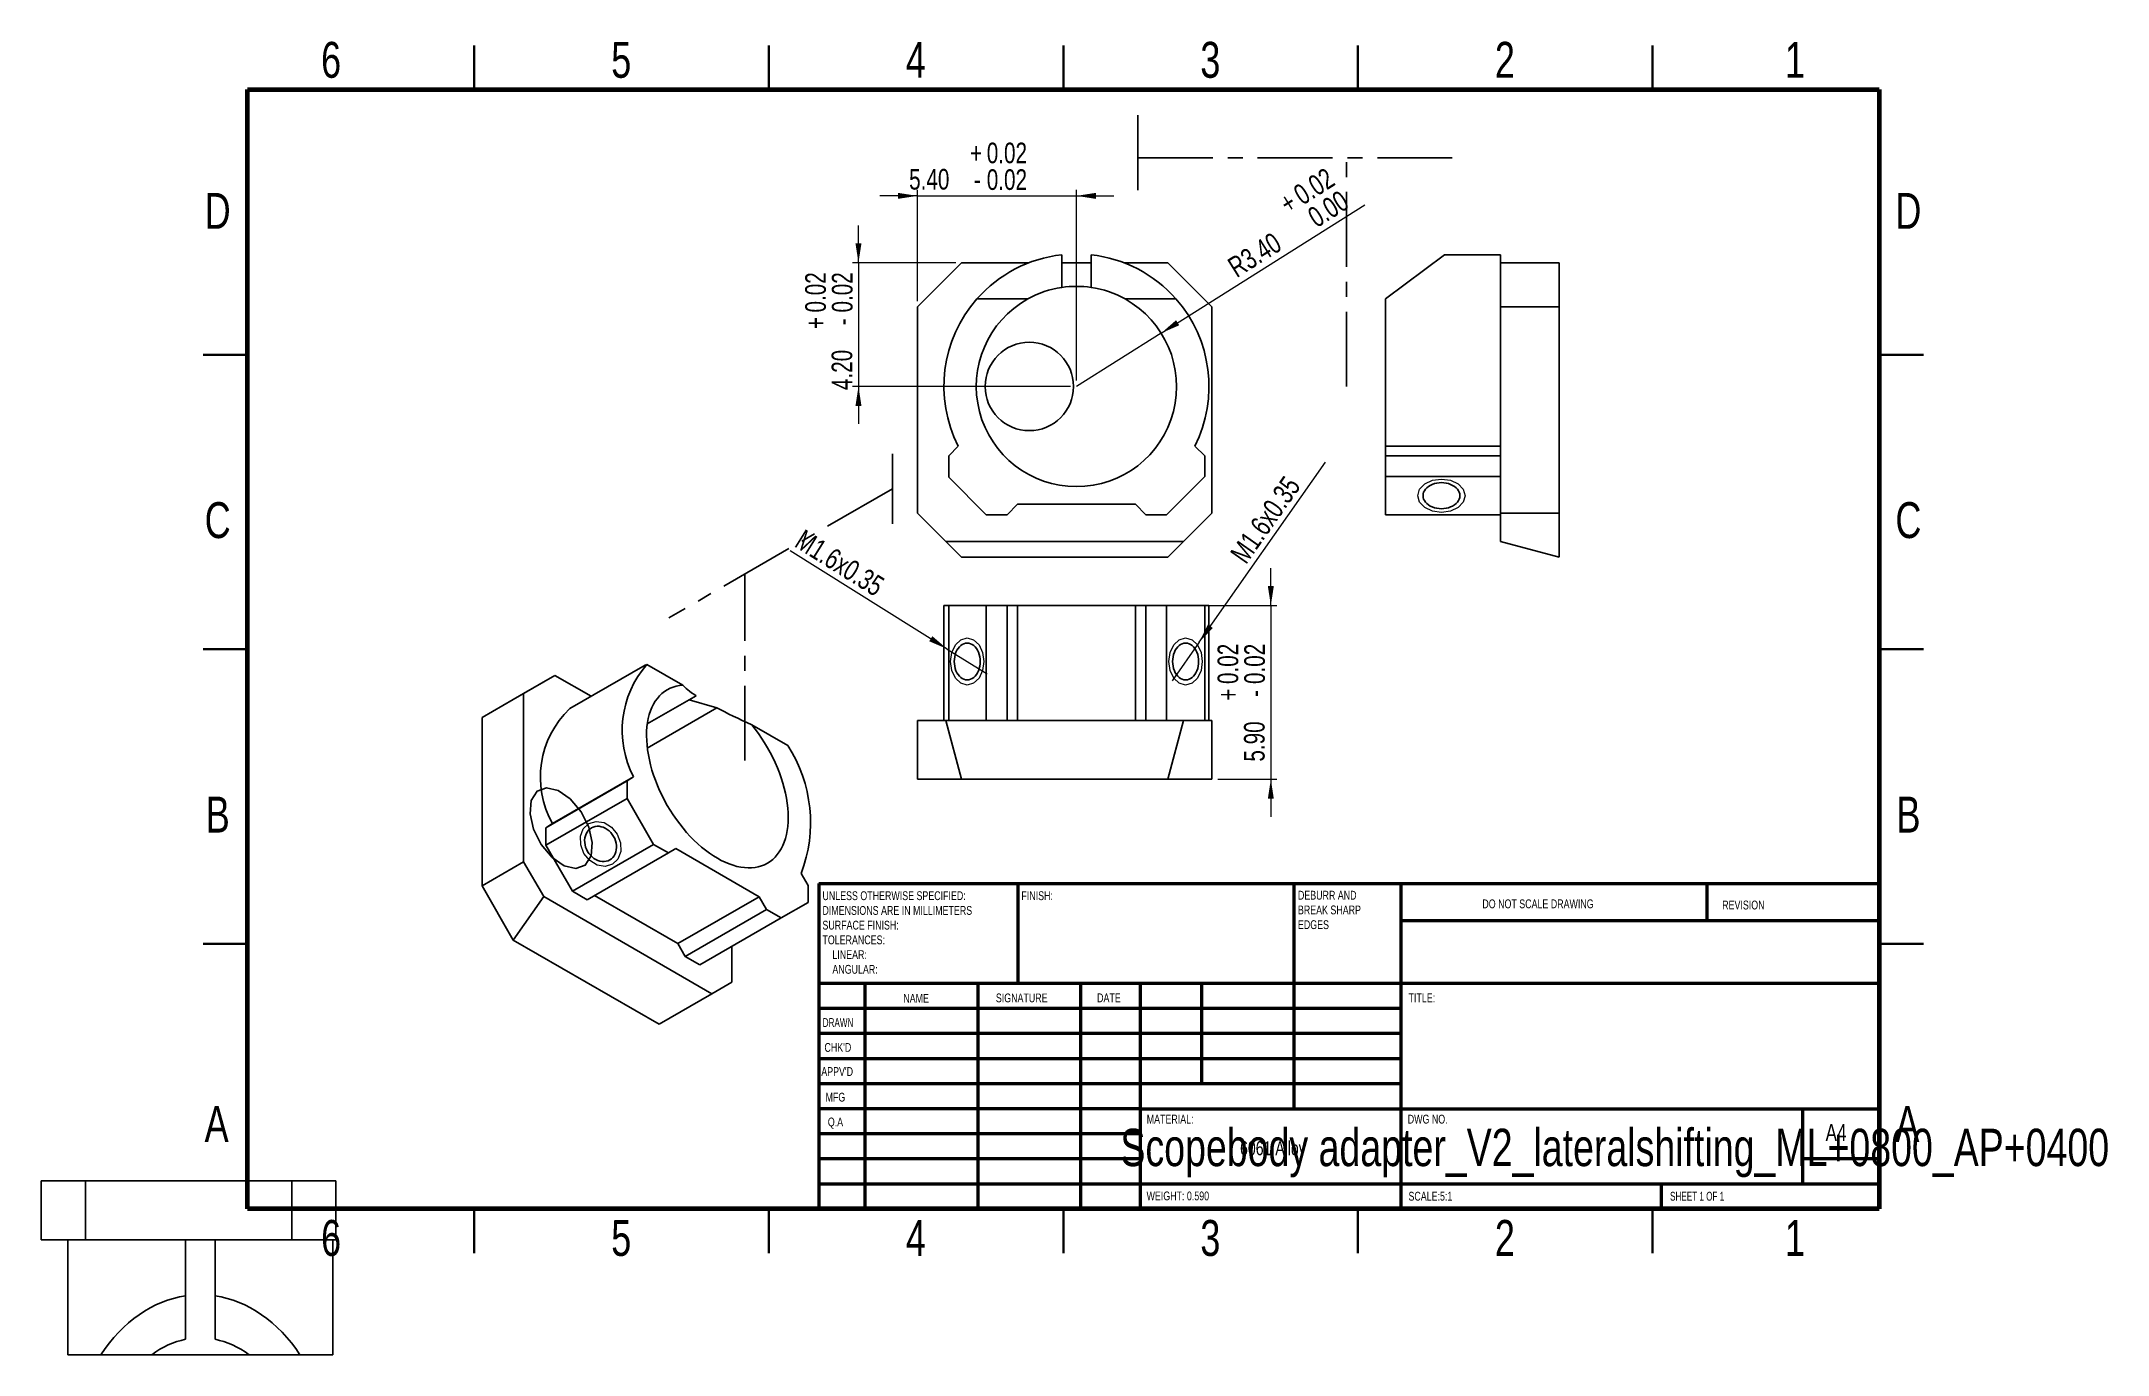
# Model space of a CAD drawing. Header units: millimetres. Extents: x -25 to 326, y -15 to 208.
import ezdxf

# ---------------------------------------------------------------- set-up
doc = ezdxf.new("R2010")
doc.units = ezdxf.units.MM
doc.linetypes.add('CENTERX2', pattern=[20.32, 12.7, -2.54, 2.54, -2.54])
doc.styles.add('SLDTEXTSTYLE0', font='TXT', dxfattribs={"width": 0.75})
doc.styles.add('SLDTEXTSTYLE1', font='TXT', dxfattribs={"width": 0.686449})
doc.styles.add('SLDTEXTSTYLE2', font='TXT', dxfattribs={"width": 0.6875})
doc.dimstyles.new('SLDDIMSTYLE0', dxfattribs={"dimtxt": 3.5, "dimasz": 3.302, "dimexe": 0, "dimexo": 0.0625, "dimgap": 0.875, "dimtad": 1, "dimlfac": 0.2, "dimrnd": 1e-09, "dimzin": 4, "dimdsep": 46, "dimtxsty": 'SLDTEXTSTYLE0', "dimsah": 1, "dimcen": 0.09, "dimadec": 0, "dimazin": 1, "dimtol": 1, "dimtp": 0.02, "dimtm": 0.02, "dimtfac": 1, "dimtmove": 0, "dimatfit": 0, "dimfxl": 0, "dimfrac": 2, "dimtolj": 1, "dimarcsym": 0})
doc.dimstyles.new('SLDDIMSTYLE1', dxfattribs={"dimtxt": 3.5, "dimasz": 3.302, "dimexe": 0, "dimexo": 0.0625, "dimgap": 0.875, "dimtad": 1, "dimlfac": 0.2, "dimrnd": 1e-09, "dimzin": 4, "dimdsep": 46, "dimtxsty": 'SLDTEXTSTYLE0', "dimsah": 1, "dimcen": 0, "dimadec": 0, "dimazin": 1, "dimtol": 1, "dimtp": 0.02, "dimtfac": 1, "dimtofl": 0, "dimtmove": 0, "dimatfit": 3, "dimfxl": 0, "dimfrac": 2, "dimtolj": 1, "dimtzin": 0, "dimarcsym": 0})
doc.dimstyles.new('SLDDIMSTYLE2', dxfattribs={"dimtxt": 3.5, "dimasz": 3.302, "dimexe": 0, "dimexo": 0.0625, "dimgap": 0.875, "dimtad": 1, "dimlfac": 0.2, "dimrnd": 1e-09, "dimzin": 12, "dimdsep": 46, "dimtxsty": 'SLDTEXTSTYLE0', "dimblk1": 'NONE', "dimsah": 1, "dimcen": 0, "dimadec": 0, "dimazin": 3, "dimtfac": 1, "dimtmove": 0, "dimatfit": 3, "dimldrblk": 'NONE', "dimfxl": 0, "dimfrac": 2, "dimtolj": 1, "dimtzin": 12, "dimarcsym": 0})

# ---------------------------------------------------------------- blocks, each defined once
blk = doc.blocks.new('SW_NOTE_0')
at = {"color": 0, "linetype": 'Continuous', "lineweight": 0, "char_height": 1.5, "attachment_point": 1, "style": 'SLDTEXTSTYLE0'}
for s, insert in [('UNLESS OTHERWISE SPECIFIED:', (0, 1.93)), ('SURFACE FINISH:', (0, -3.07)), ('DIMENSIONS ARE IN MILLIMETERS', (0, -0.57)), ('TOLERANCES:', (0, -5.57)), ('LINEAR:', (1.69, -8.07)), ('ANGULAR:', (1.69, -10.57))]:
    blk.add_mtext(s, dxfattribs=dict(at, insert=insert))
blk = doc.blocks.new('SW_NOTE_0_1')
at = {"color": 0, "linetype": 'Continuous', "lineweight": 0, "char_height": 1.5, "attachment_point": 1, "style": 'SLDTEXTSTYLE0'}
for s, insert in [('DEBURR AND', (0, 1.93)), ('BREAK SHARP', (0, -0.57)), ('EDGES', (0, -3.07))]:
    blk.add_mtext(s, dxfattribs=dict(at, insert=insert))
blk = doc.blocks.new('_D')
at = {"color": 7, "linetype": 'Continuous', "lineweight": 0}
for p, q in [((113.71, 170.61), (113.71, 176.96)), ((130.21, 170.61), (112.71, 170.61)), ((113.71, 170.61), (113.71, 149.61)), ((149.71, 149.61), (112.71, 149.61)), ((113.71, 149.61), (113.71, 143.26))]:
    blk.add_line(p, q, dxfattribs=at)
at = {"color": 7, "linetype": 'Continuous', "lineweight": 18}
for points in [[(113.71, 170.61), (114.22, 173.91), (113.2, 173.91)], [(113.71, 149.61), (113.2, 146.31), (114.22, 146.31)]]:
    blk.add_solid(points, dxfattribs=at)
at = {"color": 7, "linetype": 'Continuous', "lineweight": 18, "char_height": 3.5, "attachment_point": 1, "rotation": 90, "style": 'SLDTEXTSTYLE0'}
for s, insert in [('0.02', (104.67, 162.17)), ('0.02', (109.2, 162.17)), ('+', (104.67, 159.34)), ('-', (109.2, 159.98)), ('4.20', (109.15, 149))]:
    blk.add_mtext(s, dxfattribs=dict(at, insert=insert))
blk = doc.blocks.new('_D_1')
at = {"color": 7, "linetype": 'Continuous', "lineweight": 0}
for p, q in [((123.71, 164.11), (123.71, 182.97)), ((150.71, 150.61), (150.71, 182.97)), ((123.71, 181.97), (117.36, 181.97)), ((123.71, 181.97), (150.71, 181.97)), ((150.71, 181.97), (157.06, 181.97))]:
    blk.add_line(p, q, dxfattribs=at)
at = {"color": 7, "linetype": 'Continuous', "lineweight": 18}
for points in [[(123.71, 181.97), (120.41, 182.48), (120.41, 181.46)], [(150.71, 181.97), (154.01, 181.46), (154.01, 182.48)]]:
    blk.add_solid(points, dxfattribs=at)
at = {"color": 7, "linetype": 'Continuous', "lineweight": 18, "char_height": 3.5, "attachment_point": 1, "style": 'SLDTEXTSTYLE0'}
for s, insert in [('+', (132.66, 191.01)), ('0.02', (135.49, 191.01)), ('5.40', (122.31, 186.54)), ('0.02', (135.49, 186.48)), ('-', (133.3, 186.48))]:
    blk.add_mtext(s, dxfattribs=dict(at, insert=insert))
blk = doc.blocks.new('_D_2')
at = {"color": 7, "linetype": 'Continuous', "lineweight": 0}
for q in [(199.67, 180.45), (150.71, 149.61)]:
    blk.add_line((165.1, 158.67), q, dxfattribs=at)
at = {"color": 7, "linetype": 'Continuous', "lineweight": 18}
blk.add_solid([(165.1, 158.67), (168.16, 160), (167.62, 160.86)], dxfattribs=at)
at = {"color": 7, "linetype": 'Continuous', "lineweight": 18, "char_height": 3.5, "attachment_point": 1, "rotation": 32.2037, "style": 'SLDTEXTSTYLE0'}
for s, insert in [('0.02', (187.21, 183.25)), ('0.00', (189.62, 179.42)), ('+', (184.82, 181.74)), ('R3.40', (176.05, 170.94))]:
    blk.add_mtext(s, dxfattribs=dict(at, insert=insert))
blk = doc.blocks.new('_D_3')
at = {"color": 7, "linetype": 'Continuous', "lineweight": 0}
for p, q in [((183.71, 112.43), (183.71, 118.78)), ((168.71, 112.43), (184.71, 112.43)), ((183.71, 112.43), (183.71, 82.93)), ((174.71, 82.93), (184.71, 82.93)), ((183.71, 82.93), (183.71, 76.58))]:
    blk.add_line(p, q, dxfattribs=at)
at = {"color": 7, "linetype": 'Continuous', "lineweight": 18}
for points in [[(183.71, 112.43), (184.22, 115.73), (183.2, 115.73)], [(183.71, 82.93), (183.2, 79.62), (184.22, 79.62)]]:
    blk.add_solid(points, dxfattribs=at)
at = {"color": 7, "linetype": 'Continuous', "lineweight": 18, "char_height": 3.5, "attachment_point": 1, "rotation": 90, "style": 'SLDTEXTSTYLE0'}
for s, insert in [('0.02', (174.67, 99.1)), ('0.02', (179.2, 99.1)), ('+', (174.67, 96.27)), ('-', (179.2, 96.91)), ('5.90', (179.15, 85.93))]:
    blk.add_mtext(s, dxfattribs=dict(at, insert=insert))
blk = doc.blocks.new('_D_4')
at = {"color": 7, "linetype": 'Continuous', "lineweight": 0}
for q in [(102.13, 121.69), (135.57, 100.81)]:
    blk.add_line((128.79, 105.04), q, dxfattribs=at)
at = {"color": 7, "linetype": 'Continuous', "lineweight": 18}
blk.add_solid([(128.79, 105.04), (126.25, 107.22), (125.72, 106.36)], dxfattribs=at)
at = {"color": 7, "linetype": 'Continuous', "lineweight": 18, "insert": (104.51, 125.5), "char_height": 3.5, "attachment_point": 1, "rotation": 328.0164, "style": 'SLDTEXTSTYLE0'}
blk.add_mtext('M1.6x0.35', dxfattribs=at)
blk = doc.blocks.new('_None')
blk = doc.blocks.new('_D_5')
at = {"color": 7, "linetype": 'Continuous', "lineweight": 0}
for q in [(192.97, 136.74), (166.95, 99.65)]:
    blk.add_line((171.54, 106.2), q, dxfattribs=at)
at = {"color": 7, "linetype": 'Continuous', "lineweight": 18}
blk.add_solid([(171.54, 106.2), (173.86, 108.61), (173.03, 109.2)], dxfattribs=at)
at = {"color": 7, "linetype": 'Continuous', "lineweight": 18, "insert": (176.63, 121.28), "char_height": 3.5, "attachment_point": 1, "rotation": 54.9498, "style": 'SLDTEXTSTYLE0'}
blk.add_mtext('M1.6x0.35', dxfattribs=at)

msp = doc.modelspace()

# ---------------------------------------------------------------- linework, layer by layer
at = {"color": 7, "linetype": 'Continuous', "lineweight": 35}
for p, q in [((48.5, 200), (48.5, 207.5)), ((98.5, 200), (98.5, 207.5)), ((148.5, 207.5), (148.5, 200)), ((148.5, 200), (148.5, 207.5)), ((198.5, 200), (198.5, 207.5)), ((248.5, 200), (248.5, 207.5)), ((10, 155), (2.5, 155)), ((287, 155), (294.5, 155)), ((2.5, 105), (10, 105)), ((10, 105), (2.5, 105)), ((294.5, 105), (287, 105)), ((287, 105), (294.5, 105)), ((10, 55), (2.5, 55)), ((287, 55), (294.5, 55)), ((48.5, 10), (48.5, 2.5)), ((98.5, 10), (98.5, 2.5)), ((148.5, 2.5), (148.5, 10)), ((148.5, 10), (148.5, 2.5)), ((198.5, 10), (198.5, 2.5)), ((248.5, 10), (248.5, 2.5))]:
    msp.add_line(p, q, dxfattribs=at)
at = {"color": 7, "linetype": 'Continuous', "lineweight": 70}
for p, q in [((10, 10), (10, 200)), ((10, 200), (287, 200)), ((287, 200), (287, 10)), ((287, 10), (10, 10))]:
    msp.add_line(p, q, dxfattribs=at)
at = {"color": 7, "linetype": 'CENTERX2'}
for p, q in [((161.153, 195.66), (161.153, 181.16)), ((161.153, 188.41), (214.817, 188.41)), ((196.559, 149.61), (196.559, 188.41)), ((119.467, 138.16), (119.467, 126.32)), ((119.467, 132.24), (81.521, 110.334)), ((94.432, 86.105), (94.432, 117.787))]:
    msp.add_line(p, q, dxfattribs=at)
at = {"color": 7, "linetype": 'Continuous', "lineweight": 25}
for p, q in [((148.212, 171.971), (148.212, 166.425)), ((153.212, 166.425), (153.212, 171.971)), ((203.169, 164.471), (213.169, 171.971)), ((222.669, 171.971), (213.169, 171.971)), ((222.669, 170.61), (222.669, 171.971)), ((131.212, 170.61), (123.712, 163.11)), ((131.212, 170.61), (142.635, 170.61)), ((148.212, 170.61), (153.212, 170.61)), ((158.79, 170.61), (166.212, 170.61)), ((173.712, 163.11), (166.212, 170.61)), ((222.669, 163.11), (222.669, 170.61)), ((222.669, 170.61), (232.669, 170.61)), ((232.669, 170.61), (232.669, 163.11)), ((123.712, 128.11), (123.712, 163.11)), ((133.818, 164.471), (142.456, 164.471)), ((158.968, 164.471), (167.606, 164.471)), ((173.712, 163.11), (173.712, 128.11)), ((203.169, 139.506), (203.169, 164.471)), ((232.669, 163.11), (222.669, 163.11)), ((222.669, 163.11), (222.669, 128.11)), ((232.669, 163.11), (232.669, 128.11)), ((130.61, 139.502), (129.04, 137.846)), ((129.04, 137.846), (129.04, 134.214)), ((172.48, 137.842), (170.816, 139.506)), ((172.48, 134.307), (172.48, 137.842)), ((203.169, 139.506), (222.669, 139.506)), ((203.169, 137.842), (203.169, 139.506)), ((203.169, 137.842), (222.669, 137.842)), ((203.169, 134.307), (203.169, 137.842)), ((129.04, 134.214), (135.41, 127.843)), ((166.016, 127.842), (172.48, 134.307)), ((222.669, 134.307), (203.169, 134.307)), ((203.169, 127.842), (203.169, 134.307)), ((123.712, 128.11), (128.533, 123.289)), ((135.41, 127.843), (138.946, 127.843)), ((138.946, 127.843), (140.712, 129.61)), ((140.712, 129.61), (160.712, 129.61)), ((160.712, 129.61), (162.48, 127.842)), ((162.48, 127.842), (166.016, 127.842)), ((168.892, 123.289), (173.712, 128.11)), ((203.169, 127.842), (222.669, 127.842)), ((222.669, 128.11), (232.669, 128.11)), ((222.669, 123.289), (222.669, 128.11)), ((232.669, 128.11), (232.669, 120.61)), ((128.533, 123.289), (168.892, 123.289)), ((128.533, 123.289), (131.212, 120.61)), ((166.212, 120.61), (168.892, 123.289)), ((232.669, 120.61), (222.669, 123.289)), ((166.212, 120.61), (131.212, 120.61)), ((128.212, 112.426), (128.212, 92.926)), ((128.212, 112.426), (129.04, 112.426)), ((129.04, 112.426), (129.04, 92.926)), ((129.04, 112.426), (135.41, 112.426)), ((135.41, 92.926), (135.41, 112.426)), ((135.41, 112.426), (138.946, 112.426)), ((138.946, 112.426), (138.946, 92.926)), ((138.946, 112.426), (140.712, 112.426)), ((140.712, 112.426), (140.712, 92.926)), ((140.712, 112.426), (160.712, 112.426)), ((160.712, 112.426), (160.712, 92.926)), ((160.712, 112.426), (162.48, 112.426)), ((162.48, 92.926), (162.48, 112.426)), ((162.48, 112.426), (166.016, 112.426)), ((166.016, 112.426), (166.016, 92.926)), ((166.016, 112.426), (172.48, 112.426)), ((172.48, 92.926), (172.48, 112.426)), ((172.48, 112.426), (173.212, 112.426)), ((173.212, 92.926), (173.212, 112.426)), ((77.518, 102.321), (64.72, 94.933)), ((77.812, 102.438), (83.92, 98.911)), ((55.11, 96.472), (62.181, 100.554)), ((62.181, 100.554), (56.877, 97.492)), ((62.181, 100.554), (68.319, 97.011)), ((56.877, 97.492), (49.806, 93.41)), ((49.806, 93.41), (55.11, 96.472)), ((56.877, 68.913), (56.877, 97.492)), ((77.867, 88.232), (89.683, 95.053)), ((86.147, 97.094), (77.868, 92.314)), ((89.683, 95.053), (84.97, 96.414)), ((49.806, 64.831), (49.806, 93.41)), ((95.596, 92.171), (101.704, 88.645)), ((123.712, 82.926), (123.712, 92.926)), ((123.712, 92.926), (128.533, 92.926)), ((128.533, 92.926), (131.212, 82.926)), ((128.533, 92.926), (168.892, 92.926)), ((166.212, 82.926), (168.892, 92.926)), ((168.892, 92.926), (173.712, 92.926)), ((173.712, 92.926), (173.712, 82.926)), ((60.645, 74.688), (74.433, 82.648)), ((61.755, 75.4), (75.544, 83.36)), ((75.544, 83.36), (74.433, 82.648)), ((74.433, 82.648), (74.433, 79.682)), ((131.212, 82.926), (123.712, 82.926)), ((166.212, 82.926), (131.212, 82.926)), ((173.712, 82.926), (166.212, 82.926)), ((74.433, 79.682), (60.645, 71.722)), ((74.433, 79.682), (78.938, 71.88)), ((61.755, 75.4), (60.645, 74.688)), ((60.645, 71.722), (60.645, 74.688)), ((60.645, 71.722), (65.149, 63.92)), ((65.149, 63.92), (78.938, 71.88)), ((81.438, 70.437), (67.649, 62.477)), ((78.938, 71.88), (81.438, 70.437)), ((81.438, 70.437), (82.687, 71.158)), ((82.687, 71.158), (96.829, 62.994)), ((49.806, 64.831), (56.877, 68.913)), ((56.877, 68.913), (60.286, 63.009)), ((105.15, 64.912), (103.973, 66.95)), ((55.11, 55.645), (49.806, 64.831)), ((67.649, 62.477), (65.149, 63.92)), ((68.898, 63.198), (83.04, 55.034)), ((105.15, 62.026), (105.15, 64.912)), ((60.286, 63.009), (55.11, 55.645)), ((60.286, 63.009), (88.824, 46.534)), ((96.829, 62.994), (83.04, 55.034)), ((84.29, 52.869), (98.079, 60.829)), ((96.829, 62.994), (98.079, 60.829)), ((98.079, 60.829), (100.579, 59.386)), ((100.579, 59.386), (105.15, 62.026)), ((100.579, 59.386), (86.79, 51.426)), ((79.858, 41.358), (55.11, 55.645)), ((83.04, 55.034), (84.29, 52.869)), ((86.79, 51.426), (84.29, 52.869)), ((92.233, 54.568), (92.233, 48.503)), ((79.858, 41.358), (88.824, 46.534)), ((88.824, 46.534), (92.233, 48.503)), ((-25, 4.75), (-25, 14.75)), ((-25, 14.75), (-17.5, 14.75)), ((-17.5, 14.75), (-17.5, 4.75)), ((-17.5, 14.75), (17.5, 14.75)), ((17.5, 4.75), (17.5, 14.75)), ((17.5, 14.75), (25, 14.75)), ((25, 14.75), (25, 4.75)), ((-17.5, 4.75), (-25, 4.75)), ((-20.5, 4.75), (-20.5, -14.75)), ((-17.5, 4.75), (-6.078, 4.75)), ((-0.5, 4.75), (-6.078, 4.75)), ((-0.5, 4.75), (-0.5, -4.75)), ((-0.5, 4.75), (4.5, 4.75)), ((10.078, 4.75), (4.5, 4.75)), ((4.5, 4.75), (4.5, -4.75)), ((10.078, 4.75), (17.5, 4.75)), ((25, 4.75), (17.5, 4.75)), ((24.5, -14.75), (24.5, 4.75)), ((-0.5, -4.75), (-0.5, -12.144)), ((4.5, -12.144), (4.5, -4.75)), ((-14.894, -14.75), (-20.5, -14.75)), ((-14.894, -14.75), (-6.256, -14.75)), ((10.256, -14.75), (-6.256, -14.75)), ((10.256, -14.75), (18.894, -14.75)), ((24.5, -14.75), (18.894, -14.75))]:
    msp.add_line(p, q, dxfattribs=at)
at = {"color": 7, "linetype": 'Continuous', "lineweight": 50}
for p, q in [((107, 65.25), (287, 65.25)), ((107, 65.25), (107, 10)), ((140.8, 48.25), (140.8, 65.25)), ((187.6, 65.25), (187.6, 27)), ((205.8, 65.25), (205.8, 10)), ((257.8, 58.875), (257.8, 65.25)), ((287, 58.875), (205.8, 58.875)), ((287, 48.25), (107, 48.25)), ((114.8, 48.25), (114.8, 10)), ((133.991, 48.25), (133.991, 10)), ((151.399, 48.25), (151.399, 10)), ((161.6, 10), (161.6, 48.25)), ((172, 31.25), (172, 48.25)), ((205.8, 44), (107, 44)), ((205.8, 39.75), (107, 39.75)), ((205.8, 35.5), (107, 35.5)), ((205.8, 31.25), (107, 31.25)), ((161.6, 27), (107, 27)), ((161.6, 27), (287, 27)), ((274, 14.25), (274, 27)), ((161.6, 22.75), (107, 22.75)), ((161.6, 18.5), (107, 18.5)), ((287, 18.5), (274, 18.5)), ((107, 14.25), (287, 14.25)), ((250, 10), (250, 14.25))]:
    msp.add_line(p, q, dxfattribs=at)
at = {"color": 7, "linetype": 'Continuous', "lineweight": 18, "flags": 128}
for points in [[(216.669, 131.074), (216.364, 129.992), (215.497, 129.074), (214.199, 128.461), (212.669, 128.246), (211.138, 128.461), (209.84, 129.074), (208.973, 129.992), (208.669, 131.074), (208.973, 132.157), (209.84, 133.074), (211.138, 133.688), (212.669, 133.903), (214.199, 133.688), (215.497, 133.074), (216.364, 132.157), (216.669, 131.074)], [(132.178, 98.926), (131.096, 99.23), (130.178, 100.098), (129.565, 101.395), (129.35, 102.926), (129.565, 104.457), (130.178, 105.754), (131.096, 106.622), (132.178, 106.926), (133.26, 106.622), (134.178, 105.754), (134.791, 104.457), (135.006, 102.926), (134.791, 101.395), (134.178, 100.098), (133.26, 99.23), (132.178, 98.926)], [(169.248, 98.926), (168.165, 99.23), (167.248, 100.098), (166.635, 101.395), (166.419, 102.926), (166.635, 104.457), (167.248, 105.754), (168.165, 106.622), (169.248, 106.926), (170.33, 106.622), (171.248, 105.754), (171.861, 104.457), (172.076, 102.926), (171.861, 101.395), (171.248, 100.098), (170.33, 99.23), (169.248, 98.926)], [(67.106, 70.328), (66.556, 71.778), (66.52, 73.256), (67.004, 74.536), (67.935, 75.425), (69.169, 75.786), (70.52, 75.565), (71.782, 74.795), (72.763, 73.594), (73.313, 72.144), (73.349, 70.666), (72.865, 69.385), (71.935, 68.497), (70.7, 68.136), (69.349, 68.357), (68.087, 69.127), (67.106, 70.328)]]:
    msp.add_lwpolyline(points, dxfattribs=at)
at = {"color": 7, "linetype": 'Continuous', "lineweight": 25, "flags": 128}
for points in [[(212.669, 133.284), (212.261, 133.265), (211.86, 133.209), (211.473, 133.116), (211.106, 132.988), (210.766, 132.827), (210.459, 132.637), (210.189, 132.42), (209.962, 132.179), (209.782, 131.92), (209.65, 131.646), (209.57, 131.363), (209.544, 131.074), (209.57, 130.786), (209.65, 130.502), (209.782, 130.229), (209.962, 129.97), (210.189, 129.729), (210.459, 129.512), (210.766, 129.321), (211.106, 129.161), (211.473, 129.033), (211.86, 128.94), (212.261, 128.884), (212.669, 128.865), (213.077, 128.884), (213.477, 128.94), (213.865, 129.033), (214.231, 129.161), (214.571, 129.321), (214.878, 129.512), (215.148, 129.729), (215.375, 129.97), (215.556, 130.229), (215.687, 130.502), (215.767, 130.786), (215.794, 131.074), (215.767, 131.363), (215.687, 131.646), (215.556, 131.92), (215.375, 132.179), (215.148, 132.42), (214.878, 132.637), (214.571, 132.827), (214.231, 132.988), (213.865, 133.116), (213.477, 133.209), (213.077, 133.265), (212.669, 133.284)], [(134.388, 102.926), (134.369, 103.334), (134.312, 103.735), (134.22, 104.122), (134.092, 104.489), (133.931, 104.828), (133.741, 105.136), (133.523, 105.405), (133.283, 105.632), (133.024, 105.813), (132.75, 105.945), (132.466, 106.024), (132.178, 106.051), (131.89, 106.024), (131.606, 105.945), (131.332, 105.813), (131.073, 105.632), (130.833, 105.405), (130.616, 105.136), (130.425, 104.828), (130.264, 104.489), (130.137, 104.122), (130.044, 103.735), (129.987, 103.334), (129.968, 102.926), (129.987, 102.518), (130.044, 102.117), (130.137, 101.73), (130.264, 101.364), (130.425, 101.024), (130.616, 100.716), (130.833, 100.447), (131.073, 100.22), (131.332, 100.039), (131.606, 99.907), (131.89, 99.828), (132.178, 99.801), (132.466, 99.828), (132.75, 99.907), (133.024, 100.039), (133.283, 100.22), (133.523, 100.447), (133.741, 100.716), (133.931, 101.024), (134.092, 101.364), (134.22, 101.73), (134.312, 102.117), (134.369, 102.518), (134.388, 102.926)], [(171.458, 102.926), (171.439, 103.334), (171.382, 103.735), (171.289, 104.122), (171.161, 104.489), (171.001, 104.828), (170.81, 105.136), (170.593, 105.405), (170.353, 105.632), (170.093, 105.813), (169.82, 105.945), (169.536, 106.024), (169.248, 106.051), (168.959, 106.024), (168.676, 105.945), (168.402, 105.813), (168.143, 105.632), (167.903, 105.405), (167.685, 105.136), (167.495, 104.828), (167.334, 104.489), (167.206, 104.122), (167.113, 103.735), (167.057, 103.334), (167.038, 102.926), (167.057, 102.518), (167.113, 102.117), (167.206, 101.73), (167.334, 101.364), (167.495, 101.024), (167.685, 100.716), (167.903, 100.447), (168.143, 100.22), (168.402, 100.039), (168.676, 99.907), (168.959, 99.828), (169.248, 99.801), (169.536, 99.828), (169.82, 99.907), (170.093, 100.039), (170.353, 100.22), (170.593, 100.447), (170.81, 100.716), (171.001, 101.024), (171.161, 101.364), (171.289, 101.73), (171.382, 102.117), (171.439, 102.518), (171.458, 102.926)], [(95.596, 92.171), (96.175, 91.44), (96.735, 90.683), (97.272, 89.904), (97.786, 89.104), (98.275, 88.287), (98.736, 87.454), (99.17, 86.608), (99.574, 85.752), (99.947, 84.889), (100.289, 84.021), (100.597, 83.151), (100.871, 82.283), (101.11, 81.417), (101.314, 80.558), (101.481, 79.708), (101.612, 78.869), (101.705, 78.045), (101.761, 77.237), (101.779, 76.449), (101.759, 75.683), (101.701, 74.941), (101.606, 74.226), (101.474, 73.539), (101.305, 72.884), (101.1, 72.261), (100.859, 71.674), (100.583, 71.123), (100.274, 70.611), (99.931, 70.139), (99.556, 69.709), (99.15, 69.322), (98.715, 68.979), (98.252, 68.681), (97.762, 68.43), (97.247, 68.226), (96.709, 68.069), (96.149, 67.961), (95.568, 67.901), (94.969, 67.89), (94.354, 67.927), (93.725, 68.013), (93.083, 68.148), (92.431, 68.33), (91.77, 68.56), (91.103, 68.837), (90.431, 69.159), (89.758, 69.526), (89.084, 69.936), (88.413, 70.389), (87.746, 70.883), (87.085, 71.416), (86.433, 71.987), (85.791, 72.594), (85.161, 73.234), (84.546, 73.907), (83.948, 74.609), (83.367, 75.339), (82.807, 76.095), (82.268, 76.873), (81.753, 77.672), (81.263, 78.489), (80.8, 79.321), (80.365, 80.166), (79.96, 81.022), (79.585, 81.885), (79.242, 82.752), (78.932, 83.622), (78.657, 84.491), (78.416, 85.357), (78.21, 86.216), (78.041, 87.067), (77.909, 87.906), (77.814, 88.731), (77.757, 89.539), (77.737, 90.328), (77.755, 91.096), (77.811, 91.839), (77.904, 92.555), (78.034, 93.243), (78.202, 93.9), (78.405, 94.525), (78.645, 95.114), (78.919, 95.666), (79.227, 96.18), (79.568, 96.654), (79.941, 97.086), (80.346, 97.475), (80.779, 97.82), (81.241, 98.12), (81.73, 98.373), (82.244, 98.58), (82.781, 98.739), (83.34, 98.849), (83.92, 98.911)], [(71.497, 69.255), (71.772, 69.444), (72.016, 69.677), (72.224, 69.949), (72.393, 70.255), (72.519, 70.59), (72.602, 70.949), (72.639, 71.325), (72.629, 71.712), (72.574, 72.104), (72.473, 72.493), (72.329, 72.872), (72.144, 73.236), (71.921, 73.579), (71.665, 73.893), (71.378, 74.175), (71.067, 74.419), (70.736, 74.62), (70.392, 74.777), (70.04, 74.884), (69.686, 74.942), (69.337, 74.949), (68.997, 74.905), (68.674, 74.811), (68.372, 74.667), (68.097, 74.478), (67.853, 74.245), (67.645, 73.973), (67.477, 73.667), (67.35, 73.331), (67.267, 72.972), (67.23, 72.596), (67.24, 72.209), (67.295, 71.818), (67.396, 71.429), (67.54, 71.049), (67.725, 70.685), (67.948, 70.343), (68.205, 70.028), (68.491, 69.747), (68.802, 69.503), (69.133, 69.301), (69.477, 69.145), (69.829, 69.037), (70.183, 68.979), (70.533, 68.972), (70.872, 69.017), (71.195, 69.111), (71.497, 69.255)]]:
    msp.add_lwpolyline(points, dxfattribs=at)
at = {"color": 7, "linetype": 'Continuous', "flags": 128}
msp.add_lwpolyline([(68.313, 69.912), (67.333, 68.373), (65.731, 67.786), (63.75, 68.241), (61.691, 69.669), (59.868, 71.853), (58.559, 74.459), (57.962, 77.091), (58.17, 79.349), (59.149, 80.888), (60.752, 81.475), (62.733, 81.02), (64.792, 79.592), (66.615, 77.409), (67.924, 74.803), (68.52, 72.17), (68.313, 69.912)], dxfattribs=at)
at = {"color": 7, "linetype": 'Continuous'}
msp.add_circle((142.712, 149.61), 7.5, dxfattribs=at)
at = {"color": 7, "linetype": 'Continuous', "lineweight": 25}
for centre, radius, start, end in [((150.712, 149.61), 22.5, 96.37937, 138.66392), ((150.712, 149.61), 22.5, 41.33608, 83.62063), ((150.712, 149.61), 17, 98.45652, 119.05456), ((150.712, 149.61), 17, 81.54348, 98.45652), ((150.712, 149.61), 17, 60.94544, 81.54348), ((150.712, 149.61), 22.5, 138.66392, 206.69384), ((150.712, 149.61), 17, 119.05456, 60.94544), ((150.712, 149.61), 22.5, 333.31673, 41.33608), ((90.584, 91.245), 16.982, 138.77096, 207.6683), ((75.83, 83.255), 16.118, 133.57053, 209.16666), ((81.525, 75.568), 24.046, 338.99902, 32.94562)]:
    msp.add_arc(centre, radius, start, end, dxfattribs=at)
for centre, major_axis, ratio, start_param, end_param in [((103.769, 91.495), (26.486, -10.575), 0.119714, 2.9835094, 3.0475381), ((103.769, 91.495), (20.012, -7.99), 0.119714, 3.3257572, 3.6852609), ((103.769, 91.495), (20.012, -7.99), 0.119714, 3.9804491, 4.3399528), ((2, -34.564), (0, 30), 0.75, 0.111341, 0.8493456), ((2, -34.564), (0, 30), 0.75, 5.4338397, 6.1718443), ((2, -34.564), (0, 22.667), 0.75, 0.1475941, 0.5070978), ((2, -34.564), (0, 22.667), 0.75, 5.7760875, 6.1355912)]:
    msp.add_ellipse(centre, major_axis=major_axis, ratio=ratio, start_param=start_param, end_param=end_param, dxfattribs=at)

# ---------------------------------------------------------------- block references
at = {"color": 7, "linetype": 'Continuous', "lineweight": 0}
for name, p in [('SW_NOTE_0', (107.594, 61.987)), ('SW_NOTE_0_1', (188.309, 62.069))]:
    msp.add_blockref(name, p, dxfattribs=at)

# ---------------------------------------------------------------- texts
for s, insert, char_height, attachment_point, style in [('6', (24.189, 208.114), 6.096, 2, 'SLDTEXTSTYLE0'), ('5', (73.439, 208.114), 6.096, 2, 'SLDTEXTSTYLE0'), ('4', (123.439, 208.114), 6.096, 2, 'SLDTEXTSTYLE0'), ('3', (173.439, 208.114), 6.096, 2, 'SLDTEXTSTYLE0'), ('2', (223.439, 208.114), 6.096, 2, 'SLDTEXTSTYLE0'), ('1', (272.689, 208.114), 6.096, 2, 'SLDTEXTSTYLE0'), ('D', (4.93, 182.476), 6.096, 2, 'SLDTEXTSTYLE0'), ('D', (291.93, 182.476), 6.096, 2, 'SLDTEXTSTYLE0'), ('C', (4.937, 129.976), 6.096, 2, 'SLDTEXTSTYLE0'), ('C', (291.937, 129.976), 6.096, 2, 'SLDTEXTSTYLE0'), ('B', (4.953, 79.976), 6.096, 2, 'SLDTEXTSTYLE0'), ('B', (291.953, 79.976), 6.096, 2, 'SLDTEXTSTYLE0'), ('FINISH:', (141.371, 63.919), 1.5, 1, 'SLDTEXTSTYLE0'), ('DO NOT SCALE DRAWING', (219.615, 62.533), 1.5, 1, 'SLDTEXTSTYLE0'), ('REVISION', (260.328, 62.335), 1.5, 1, 'SLDTEXTSTYLE0'), ('NAME', (121.322, 46.501), 1.5, 1, 'SLDTEXTSTYLE0'), ('SIGNATURE', (137.034, 46.562), 1.5, 1, 'SLDTEXTSTYLE0'), ('DATE', (154.215, 46.576), 1.5, 1, 'SLDTEXTSTYLE0'), ('TITLE:', (207.09, 46.576), 1.5, 1, 'SLDTEXTSTYLE0'), ('DRAWN', (107.643, 42.385), 1.5, 1, 'SLDTEXTSTYLE1'), ("CHK'D", (107.939, 38.162), 1.5, 1, 'SLDTEXTSTYLE0'), ("APPV'D", (107.402, 34.066), 1.5, 1, 'SLDTEXTSTYLE0'), ('MFG', (108.124, 29.716), 1.5, 1, 'SLDTEXTSTYLE0'), ('A', (4.757, 27.476), 6.096, 2, 'SLDTEXTSTYLE0'), ('Q.A', (108.509, 25.505), 1.5, 1, 'SLDTEXTSTYLE0'), ('MATERIAL:', (162.646, 25.986), 1.5, 1, 'SLDTEXTSTYLE0'), ('DWG NO.', (206.953, 25.986), 1.5, 1, 'SLDTEXTSTYLE0'), ('A', (291.757, 27.476), 6.096, 2, 'SLDTEXTSTYLE0'), ('Scopebody adapter_V2_lateralshifting_ML+0800_AP+0400', (242.094, 23.607), 6.35, 2, 'SLDTEXTSTYLE0'), ('6061 Alloy', (184.065, 21.486), 2.3813, 2, 'SLDTEXTSTYLE0'), ('A4', (277.871, 24.406), 2.9104, 1, 'SLDTEXTSTYLE0'), ('WEIGHT: 0.590', (162.618, 12.949), 1.4986, 1, 'SLDTEXTSTYLE0'), ('SCALE:5:1', (207.074, 12.9), 1.5, 1, 'SLDTEXTSTYLE0'), ('SHEET 1 OF 1', (251.478, 12.9), 1.5, 1, 'SLDTEXTSTYLE2'), ('6', (24.189, 8.114), 6.096, 2, 'SLDTEXTSTYLE0'), ('5', (73.439, 8.114), 6.096, 2, 'SLDTEXTSTYLE0'), ('4', (123.439, 8.114), 6.096, 2, 'SLDTEXTSTYLE0'), ('3', (173.439, 8.114), 6.096, 2, 'SLDTEXTSTYLE0'), ('2', (223.439, 8.114), 6.096, 2, 'SLDTEXTSTYLE0'), ('1', (272.689, 8.114), 6.096, 2, 'SLDTEXTSTYLE0')]:
    msp.add_mtext(s, dxfattribs=dict(at, insert=insert, char_height=char_height, attachment_point=attachment_point, style=style))

# ---------------------------------------------------------------- dimensions: what is measured, and where the dimension line sits
at = {"color": 7, "linetype": 'Continuous', "lineweight": 18}
dim = msp.add_linear_dim(base=(150.712, 181.971), p1=(123.712, 163.11), p2=(150.712, 149.61), dimstyle='SLDDIMSTYLE0', dxfattribs=at)
dim.commit()
dim.dimension.update_dxf_attribs({"geometry": '_D_1', "text_midpoint": (133.427, 181.971), "dimtype": 160})
dim = msp.add_radius_dim(center=(150.712, 149.61), mpoint=(165.097, 158.67), dimstyle='SLDDIMSTYLE1', dxfattribs=at)
dim.commit()
dim.dimension.update_dxf_attribs({"geometry": '_D_2', "text_midpoint": (189.26, 173.888), "dimtype": 164})
for base, p1, p2, picture, middle in [((113.712, 149.61), (131.212, 170.61), (150.712, 149.61), '_D', (113.712, 160.11)), ((183.712, 82.926), (167.712, 112.426), (173.712, 82.926), '_D_3', (183.712, 97.039))]:
    dim = msp.add_linear_dim(base=base, p1=p1, p2=p2, angle=90, dimstyle='SLDDIMSTYLE0', dxfattribs=at)
    dim.commit()
    dim.dimension.update_dxf_attribs({"geometry": picture, "text_midpoint": middle, "dimtype": 160})
for p1, p2, picture, middle in [((166.951, 99.651), (171.545, 106.201), '_D_5', (186.712, 127.821)), ((135.571, 100.807), (128.785, 105.045), '_D_4', (111.349, 115.933))]:
    dim = msp.add_diameter_dim_2p(p1=p1, p2=p2, text='M1.6x0.35', dimstyle='SLDDIMSTYLE2', override={"dimpost": '<>'}, dxfattribs=at)
    dim.commit()
    dim.dimension.update_dxf_attribs({"geometry": picture, "text_midpoint": middle, "dimtype": 163})

doc.saveas('drawing.dxf')
